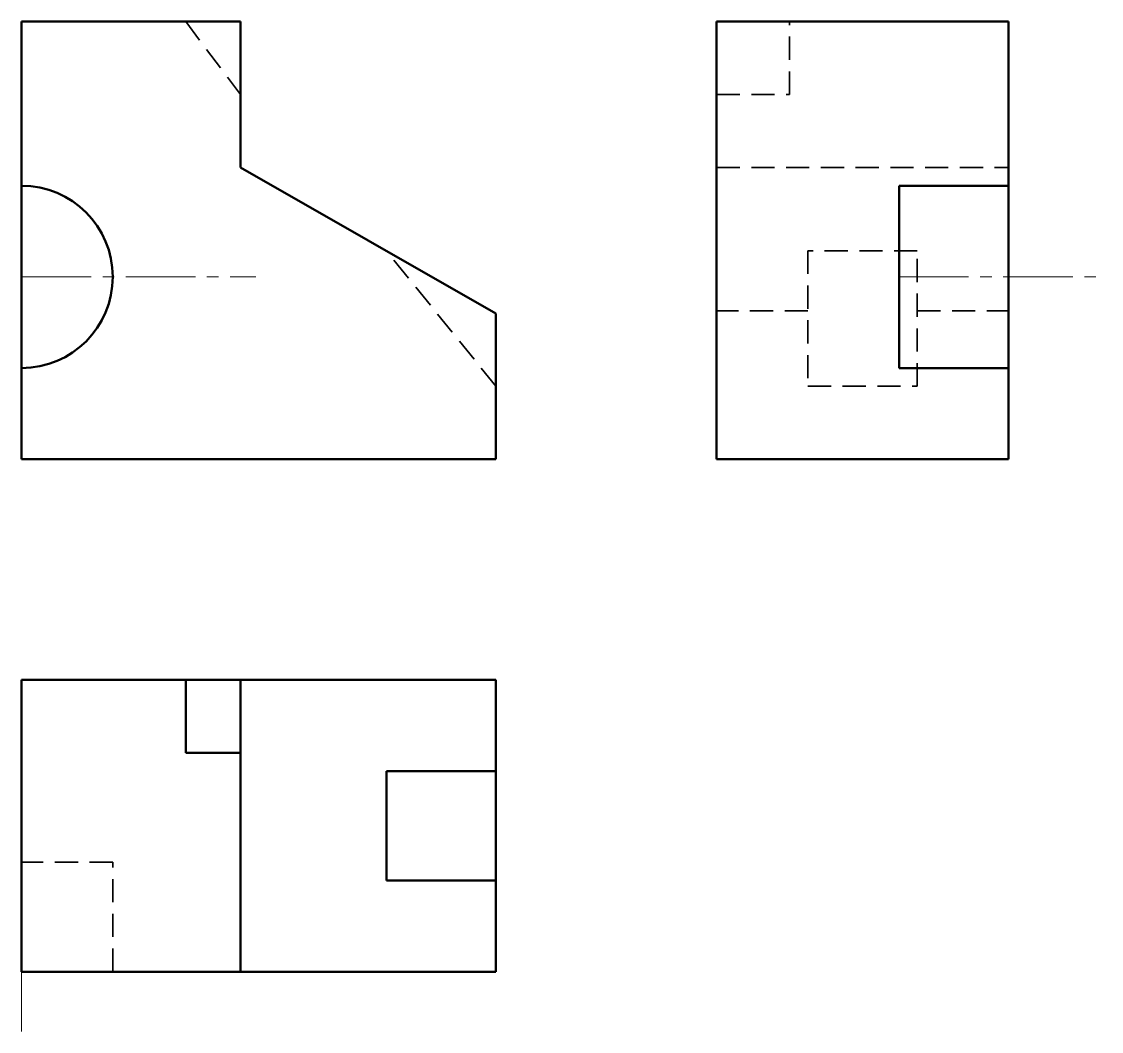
# Model space of a CAD drawing. Header units: millimetres. Extents: x 40 to 336, y 4 to 281.
import ezdxf

# ---------------------------------------------------------------- set-up
doc = ezdxf.new("R2010")
doc.units = ezdxf.units.MM
doc.linetypes.add('CENTER2', pattern=[28.575, 19.05, -3.175, 3.175, -3.175])
doc.linetypes.add('DASHED2', pattern=[9.525, 6.35, -3.175])
for name, color, linetype, lineweight in [('borde', 7, 'Continuous', 50), ('ejes', 2, 'CENTER2', 20), ('ocultas', 10, 'DASHED2', 35)]:
    doc.layers.add(name, color=color, linetype=linetype, lineweight=lineweight)

msp = doc.modelspace()

# ---------------------------------------------------------------- linework, layer by layer
at = {"layer": 'borde'}
for p, q in [((40.26, 160.87), (40.26, 280.87)), ((40.26, 280.87), (100.26, 280.87)), ((100.26, 280.87), (100.26, 240.87)), ((230.79, 280.87), (310.79, 280.87)), ((230.79, 160.87), (230.79, 280.87)), ((310.79, 280.87), (310.79, 160.87)), ((100.26, 240.87), (170.26, 200.87)), ((310.79, 235.87), (280.79, 235.87)), ((280.79, 235.87), (280.79, 185.87)), ((170.26, 160.87), (170.26, 200.87)), ((280.79, 185.87), (310.79, 185.87)), ((40.26, 160.87), (170.26, 160.87)), ((40.26, 160.87), (160.26, 160.87)), ((40.26, 160.87), (160.26, 160.87)), ((310.79, 160.87), (230.79, 160.87)), ((40.26, 100.34), (170.27, 100.34)), ((40.26, 20.34), (40.26, 100.34)), ((85.26, 100.34), (85.26, 80.34)), ((100.26, 100.34), (100.26, 20.34)), ((170.27, 100.34), (170.27, 20.34)), ((85.26, 80.34), (100.26, 80.34)), ((170.27, 75.34), (140.27, 75.34)), ((140.27, 75.34), (140.27, 45.34)), ((140.27, 45.34), (170.27, 45.34)), ((170.27, 20.34), (40.26, 20.34))]:
    msp.add_line(p, q, dxfattribs=at)
msp.add_arc((40.26, 210.87), 25, 270, 90, dxfattribs=at)
at = {"layer": 'ejes'}
for p, q in [((40.26, 210.87), (104.46, 210.87)), ((280.79, 210.87), (336.25, 210.87)), ((40.26, 50.35), (40.26, 3.96))]:
    msp.add_line(p, q, dxfattribs=at)
at = {"layer": 'ocultas'}
for p, q in [((85.26, 280.87), (100.26, 260.87)), ((250.79, 260.87), (250.79, 280.87)), ((230.79, 260.87), (250.79, 260.87)), ((230.79, 240.87), (310.79, 240.87)), ((170.26, 180.87), (140.27, 218.01)), ((285.79, 218.01), (255.79, 218.01)), ((255.79, 218.01), (255.79, 180.87)), ((285.79, 180.87), (285.79, 218.01)), ((255.79, 201.52), (230.79, 201.52)), ((285.79, 201.52), (310.79, 201.52)), ((255.79, 180.87), (285.79, 180.87)), ((65.26, 50.35), (40.26, 50.35)), ((65.26, 20.34), (65.26, 50.35))]:
    msp.add_line(p, q, dxfattribs=at)

doc.saveas('drawing.dxf')
